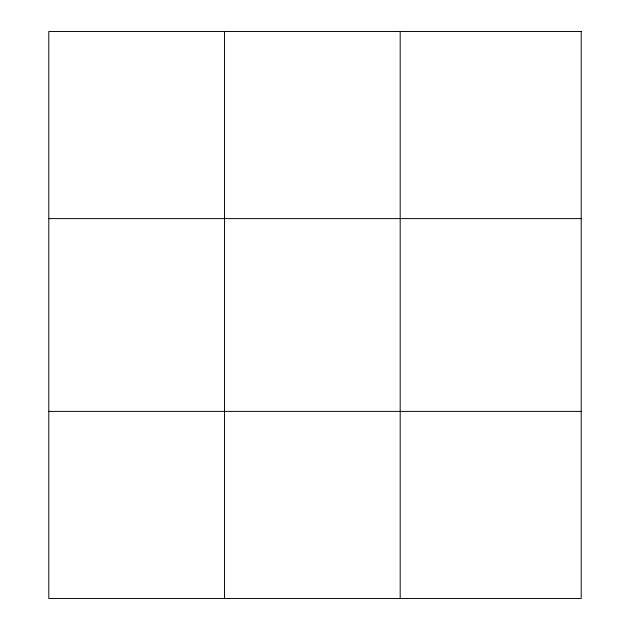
<?xml version="1.0" encoding="UTF-8"?>
<svg xmlns="http://www.w3.org/2000/svg" width="630" height="630" viewBox="0 0 630 630"><rect width="100%" height="100%" fill="white"/><g stroke="black" fill="none" stroke-linecap="round" stroke-linejoin="round"><path stroke-width="0.94" d="M224.493 31.5L224.493 598.5M400.184 31.5L400.184 598.5M48.794 218.61L581.207 218.61M48.794 411.39L581.207 411.39M581.207 31.5L581.207 598.5L48.794 598.5L48.794 31.5L581.207 31.5"/></g></svg>
